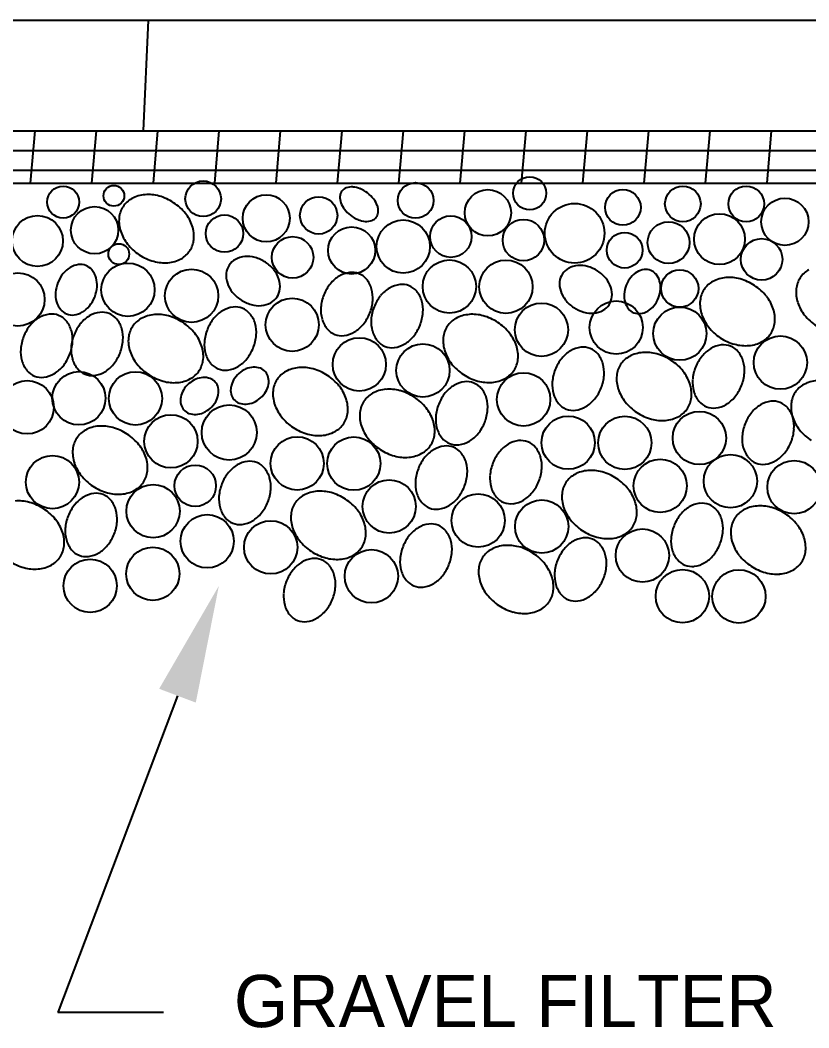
# Paper-space layout 'ESC' of a CAD drawing. Header units: feet, sheet in inches. Extents: x -1.2 to 33.8, y 0.1 to 22.9.
# Drawn here: x 21.554 to 22.398, y 5.142 to 6.221 of the extents above; entities that cross this region are included whole.
import ezdxf

# ---------------------------------------------------------------- set-up
doc = ezdxf.new("R2010")
doc.units = ezdxf.units.FT
doc.header["$MEASUREMENT"] = 0
doc.layers.add('TBLK', color=7, linetype='Continuous')
doc.styles.add('LEROY', font='leroy.shx')

# ---------------------------------------------------------------- blocks, each defined once
blk = doc.blocks.new('ESC DET')
at = {"layer": 'TBLK'}
for p, q in [((21.9986, 6.7294), (25.4878, 6.7294)), ((23.3386, 6.6108), (23.3439, 6.7294)), ((21.9749, 6.6108), (25.5114, 6.6108)), ((23.2178, 6.555), (23.2227, 6.6108)), ((23.2835, 6.555), (23.2884, 6.6108)), ((23.3492, 6.555), (23.354, 6.6108)), ((23.4148, 6.555), (23.4197, 6.6108)), ((23.4805, 6.555), (23.4854, 6.6108)), ((23.5462, 6.555), (23.5511, 6.6108)), ((23.6118, 6.555), (23.6167, 6.6108)), ((23.6775, 6.555), (23.6824, 6.6108)), ((23.7432, 6.555), (23.7481, 6.6108)), ((23.8089, 6.555), (23.8138, 6.6108)), ((23.8745, 6.555), (23.8794, 6.6108)), ((23.9402, 6.555), (23.9451, 6.6108)), ((24.0059, 6.555), (24.0108, 6.6108)), ((21.9712, 6.5898), (25.5151, 6.5898)), ((21.9675, 6.5689), (25.5188, 6.5689)), ((21.9651, 6.555), (25.5213, 6.555)), ((23.375, 6.0064), (23.2471, 5.6674)), ((23.3599, 5.6674), (23.2471, 5.6674))]:
    blk.add_line(p, q, dxfattribs=at)
for centre, radius in [((23.4025, 6.5382), 0.0191), ((23.7519, 6.5441), 0.0177), ((23.2527, 6.5347), 0.0171), ((23.3069, 6.5414), 0.0111), ((23.6298, 6.5364), 0.0191), ((23.7072, 6.5233), 0.0248), ((23.8516, 6.529), 0.0191), ((23.9158, 6.5327), 0.0191), ((23.9836, 6.5327), 0.0191), ((23.47, 6.5173), 0.0252), ((23.5261, 6.5204), 0.02), ((24.025, 6.5136), 0.0253), ((23.2863, 6.5046), 0.0253), ((23.8, 6.5013), 0.0319), ((23.2252, 6.4931), 0.0272), ((23.4253, 6.501), 0.02), ((23.6166, 6.4871), 0.0285), ((23.6675, 6.4977), 0.0222), ((23.7452, 6.494), 0.0222), ((23.955, 6.495), 0.0272), ((23.5614, 6.4829), 0.0252), ((23.9005, 6.4913), 0.0224), ((23.4982, 6.4755), 0.0222), ((23.8535, 6.4832), 0.0191), ((24.0001, 6.4734), 0.0222), ((23.3122, 6.479), 0.0111), ((23.666, 6.4443), 0.0285), ((23.7265, 6.4441), 0.0285), ((23.322, 6.4409), 0.0285), ((23.3901, 6.4344), 0.0285), ((23.9125, 6.4422), 0.02), ((23.2043, 6.4305), 0.0285), ((23.4978, 6.4034), 0.0285), ((23.8445, 6.4004), 0.0285), ((23.7645, 6.3981), 0.0285), ((23.9126, 6.3939), 0.0285), ((23.5696, 6.361), 0.0285), ((24.0202, 6.3629), 0.0285), ((23.6377, 6.3545), 0.0285), ((23.2695, 6.3247), 0.0285), ((23.33, 6.3246), 0.0285), ((23.2142, 6.3151), 0.0285), ((23.7454, 6.3235), 0.0285), ((23.4304, 6.2881), 0.0295), ((23.9335, 6.2822), 0.0285), ((23.368, 6.2786), 0.0285), ((23.7931, 6.2772), 0.0285), ((23.8537, 6.277), 0.0285), ((23.5031, 6.255), 0.0285), ((23.5637, 6.2548), 0.0285), ((23.2412, 6.235), 0.0285), ((23.8916, 6.231), 0.0285), ((23.9667, 6.236), 0.0285), ((24.0348, 6.2296), 0.0285), ((23.394, 6.2311), 0.0222), ((23.6016, 6.2089), 0.0285), ((23.3489, 6.2039), 0.0285), ((23.6968, 6.1939), 0.0285), ((23.7648, 6.1874), 0.0285), ((23.4068, 6.1717), 0.0285), ((23.4748, 6.1652), 0.0285), ((23.8725, 6.1564), 0.0285), ((23.3486, 6.1369), 0.0285), ((23.5825, 6.1342), 0.0285), ((23.2816, 6.124), 0.0285), ((23.9153, 6.1129), 0.0285), ((23.9758, 6.1127), 0.0285)]:
    blk.add_circle(centre, radius, dxfattribs=at)
for centre, radius, start, end in [((23.5589, 6.5404), 0.01, 142.7274, 175.2468), ((23.5589, 6.5404), 0.01, 110.208, 142.7274), ((23.5614, 6.5334), 0.0175, 85.7391, 110.208), ((23.5609, 6.5258), 0.0251, 67.7896, 85.7391), ((23.5569, 6.5162), 0.0355, 52.7274, 67.7896), ((23.3387, 6.5153), 0.0263, 118.6246, 146.5917), ((23.3431, 6.5074), 0.0353, 94.5496, 118.6246), ((23.3437, 6.499), 0.0437, 74.4989, 94.5496), ((23.3408, 6.4884), 0.0547, 56.5917, 74.4989), ((23.5663, 6.5398), 0.0175, 175.2468, 199.7156), ((23.5569, 6.5162), 0.0355, 37.6651, 52.7274), ((23.5652, 6.5226), 0.0251, 19.7156, 37.6651), ((23.3387, 6.5153), 0.0263, 146.5917, 174.5588), ((23.3408, 6.4884), 0.0547, 38.6845, 56.5917), ((23.5735, 6.5424), 0.0251, 199.7156, 217.6651), ((23.5817, 6.5488), 0.0355, 217.6651, 232.7274), ((23.5724, 6.5251), 0.0175, 355.2468, 19.7156), ((23.3477, 6.5144), 0.0353, 174.5588, 198.6338), ((23.3494, 6.4953), 0.0437, 18.6338, 38.6845), ((23.5817, 6.5488), 0.0355, 232.7274, 247.7896), ((23.5778, 6.5391), 0.0251, 247.7896, 265.7391), ((23.5772, 6.5315), 0.0175, 265.7391, 290.208), ((23.5798, 6.5245), 0.01, 290.208, 322.7274), ((23.5798, 6.5245), 0.01, 322.7274, 355.2468), ((23.3573, 6.4979), 0.0353, 354.5588, 18.6338), ((23.3557, 6.5171), 0.0437, 198.6338, 218.6845), ((23.3663, 6.4971), 0.0263, 326.5917, 354.5588), ((23.3642, 6.524), 0.0547, 218.6845, 236.5917), ((23.3663, 6.4971), 0.0263, 298.6246, 326.5917), ((23.3642, 6.524), 0.0547, 236.5917, 254.4989), ((23.3613, 6.5134), 0.0437, 254.4989, 274.5496), ((23.362, 6.505), 0.0353, 274.5496, 298.6246), ((23.446, 6.4567), 0.0189, 118.6246, 146.5917), ((23.4491, 6.451), 0.0254, 94.5496, 118.6246), ((23.4496, 6.445), 0.0315, 74.4989, 94.5496), ((23.4475, 6.4374), 0.0394, 56.5917, 74.4989), ((23.275, 6.4402), 0.0287, 121.1501, 140.8811), ((23.2718, 6.4453), 0.0226, 96.9668, 121.1501), ((23.2711, 6.4517), 0.0162, 68.3117, 96.9668), ((23.2711, 6.4517), 0.0162, 39.6566, 68.3117), ((23.2661, 6.4476), 0.0226, 15.4734, 39.6566), ((23.446, 6.4567), 0.0189, 146.5917, 174.5588), ((23.4475, 6.4374), 0.0394, 38.6845, 56.5917), ((23.4536, 6.4423), 0.0315, 18.6338, 38.6845), ((23.8023, 6.4477), 0.0184, 118.6246, 146.5917), ((23.8053, 6.4421), 0.0247, 94.5496, 118.6246), ((23.8057, 6.4363), 0.0306, 74.4989, 94.5496), ((23.8037, 6.4289), 0.0383, 56.5917, 74.4989), ((23.8037, 6.4289), 0.0383, 38.6845, 56.5917), ((23.8769, 6.4428), 0.0198, 96.9668, 121.1501), ((23.8762, 6.4484), 0.0142, 68.3117, 96.9668), ((23.8762, 6.4484), 0.0142, 39.6566, 68.3117), ((24.0633, 6.4392), 0.0263, 118.6246, 146.5917), ((23.2812, 6.4351), 0.0367, 140.8811, 158.3117), ((23.2603, 6.446), 0.0287, 355.7424, 15.4734), ((23.4525, 6.4561), 0.0254, 174.5588, 198.6338), ((23.4594, 6.4442), 0.0254, 354.5588, 18.6338), ((23.5665, 6.4247), 0.0359, 121.1501, 140.8811), ((23.5626, 6.4312), 0.0283, 96.9668, 121.1501), ((23.5616, 6.4392), 0.0203, 68.3117, 96.9668), ((23.5616, 6.4392), 0.0203, 39.6566, 68.3117), ((23.5555, 6.4341), 0.0283, 15.4734, 39.6566), ((23.8085, 6.4471), 0.0247, 174.5588, 198.6338), ((23.8023, 6.4477), 0.0184, 146.5917, 174.5588), ((23.8097, 6.4337), 0.0306, 18.6338, 38.6845), ((23.8851, 6.4339), 0.0321, 140.8811, 158.3117), ((23.8796, 6.4383), 0.0251, 121.1501, 140.8811), ((23.8719, 6.4448), 0.0198, 15.4734, 39.6566), ((23.8668, 6.4434), 0.0251, 355.7424, 15.4734), ((23.9605, 6.4266), 0.0263, 118.6246, 146.5917), ((23.9648, 6.4187), 0.0353, 94.5496, 118.6246), ((23.9654, 6.4103), 0.0437, 74.4989, 94.5496), ((23.9625, 6.3997), 0.0547, 56.5917, 74.4989), ((24.0633, 6.4392), 0.0263, 146.5917, 174.5588), ((23.2812, 6.4351), 0.0367, 158.3117, 175.7424), ((23.2523, 6.4466), 0.0367, 338.3117, 355.7424), ((23.4582, 6.458), 0.0315, 198.6338, 218.6845), ((23.4658, 6.4436), 0.0189, 326.5917, 354.5588), ((23.5743, 6.4184), 0.0459, 140.8811, 158.3117), ((23.5481, 6.432), 0.0359, 355.7424, 15.4734), ((23.6203, 6.4119), 0.0359, 121.1501, 140.8811), ((23.6164, 6.4183), 0.0283, 96.9668, 121.1501), ((23.6154, 6.4263), 0.0203, 68.3117, 96.9668), ((23.6154, 6.4263), 0.0203, 39.6566, 68.3117), ((23.6092, 6.4212), 0.0283, 15.4734, 39.6566), ((23.8141, 6.449), 0.0306, 198.6338, 218.6845), ((23.8153, 6.4356), 0.0247, 354.5588, 18.6338), ((23.8851, 6.4339), 0.0321, 158.3117, 175.7424), ((23.8598, 6.4439), 0.0321, 338.3117, 355.7424), ((23.9605, 6.4266), 0.0263, 146.5917, 174.5588), ((23.9625, 6.3997), 0.0547, 38.6845, 56.5917), ((24.0722, 6.4384), 0.0353, 174.5588, 198.6338), ((23.2732, 6.4357), 0.0287, 175.7424, 195.4734), ((23.2674, 6.4341), 0.0226, 195.4734, 219.6566), ((23.2523, 6.4466), 0.0367, 320.8811, 338.3117), ((23.4644, 6.463), 0.0394, 218.6845, 236.5917), ((23.4644, 6.463), 0.0394, 236.5917, 254.4989), ((23.4658, 6.4436), 0.0189, 298.6246, 326.5917), ((23.5743, 6.4184), 0.0459, 158.3117, 175.7424), ((23.5382, 6.4328), 0.0459, 338.3117, 355.7424), ((23.628, 6.4055), 0.0459, 140.8811, 158.3117), ((23.6019, 6.4192), 0.0359, 355.7424, 15.4734), ((23.8201, 6.4538), 0.0383, 218.6845, 236.5917), ((23.8215, 6.435), 0.0184, 326.5917, 354.5588), ((23.8781, 6.4344), 0.0251, 175.7424, 195.4734), ((23.8598, 6.4439), 0.0321, 320.8811, 338.3117), ((23.9694, 6.4257), 0.0353, 174.5588, 198.6338), ((23.9711, 6.4065), 0.0437, 18.6338, 38.6845), ((23.2624, 6.43), 0.0162, 219.6566, 248.3117), ((23.2585, 6.4416), 0.0287, 301.1501, 320.8811), ((23.4418, 6.3877), 0.0359, 121.1501, 140.8811), ((23.4379, 6.3942), 0.0283, 96.9668, 121.1501), ((23.4369, 6.4022), 0.0203, 68.3117, 96.9668), ((23.4369, 6.4022), 0.0203, 39.6566, 68.3117), ((23.4623, 6.4553), 0.0315, 254.4989, 274.5496), ((23.4627, 6.4493), 0.0254, 274.5496, 298.6246), ((23.5643, 6.4192), 0.0359, 175.7424, 195.4734), ((23.628, 6.4055), 0.0459, 158.3117, 175.7424), ((23.8201, 6.4538), 0.0383, 236.5917, 254.4989), ((23.8185, 6.4405), 0.0247, 274.5496, 298.6246), ((23.8215, 6.435), 0.0184, 298.6246, 326.5917), ((23.873, 6.433), 0.0198, 195.4734, 219.6566), ((23.8686, 6.4294), 0.0142, 219.6566, 248.3117), ((23.868, 6.435), 0.0198, 276.9668, 301.1501), ((23.8652, 6.4395), 0.0251, 301.1501, 320.8811), ((23.979, 6.4092), 0.0353, 354.5588, 18.6338), ((24.0802, 6.441), 0.0437, 198.6338, 218.6845), ((23.2452, 6.3801), 0.0359, 121.1501, 140.8811), ((23.2413, 6.3866), 0.0283, 96.9668, 121.1501), ((23.2403, 6.3946), 0.0203, 68.3117, 96.9668), ((23.2403, 6.3946), 0.0203, 39.6566, 68.3117), ((23.2342, 6.3895), 0.0283, 15.4734, 39.6566), ((23.2624, 6.43), 0.0162, 248.3117, 276.9668), ((23.2616, 6.4364), 0.0226, 276.9668, 301.1501), ((23.2993, 6.3821), 0.0359, 121.1501, 140.8811), ((23.2953, 6.3886), 0.0283, 96.9668, 121.1501), ((23.2944, 6.3965), 0.0203, 68.3117, 96.9668), ((23.2944, 6.3965), 0.0203, 39.6566, 68.3117), ((23.2882, 6.3914), 0.0283, 15.4734, 39.6566), ((23.3488, 6.387), 0.0263, 118.6246, 146.5917), ((23.3531, 6.3791), 0.0353, 94.5496, 118.6246), ((23.3537, 6.3707), 0.0437, 74.4989, 94.5496), ((23.3508, 6.3601), 0.0547, 56.5917, 74.4989), ((23.4496, 6.3814), 0.0459, 140.8811, 158.3117), ((23.4308, 6.3971), 0.0283, 15.4734, 39.6566), ((23.557, 6.4171), 0.0283, 195.4734, 219.6566), ((23.5382, 6.4328), 0.0459, 320.8811, 338.3117), ((23.6181, 6.4063), 0.0359, 175.7424, 195.4734), ((23.5919, 6.4199), 0.0459, 338.3117, 355.7424), ((23.6856, 6.3872), 0.0263, 118.6246, 146.5917), ((23.6899, 6.3792), 0.0353, 94.5496, 118.6246), ((23.6906, 6.3709), 0.0437, 74.4989, 94.5496), ((23.6876, 6.3603), 0.0547, 56.5917, 74.4989), ((23.8181, 6.4464), 0.0306, 254.4989, 274.5496), ((23.8686, 6.4294), 0.0142, 248.3117, 276.9668), ((23.9774, 6.4284), 0.0437, 198.6338, 218.6845), ((24.0888, 6.4479), 0.0547, 218.6845, 236.5917), ((23.253, 6.3738), 0.0459, 140.8811, 158.3117), ((23.2269, 6.3875), 0.0359, 355.7424, 15.4734), ((23.307, 6.3758), 0.0459, 140.8811, 158.3117), ((23.2809, 6.3894), 0.0359, 355.7424, 15.4734), ((23.3488, 6.387), 0.0263, 146.5917, 174.5588), ((23.3508, 6.3601), 0.0547, 38.6845, 56.5917), ((23.4496, 6.3814), 0.0459, 158.3117, 175.7424), ((23.4235, 6.395), 0.0359, 355.7424, 15.4734), ((23.5508, 6.412), 0.0203, 219.6566, 248.3117), ((23.5499, 6.42), 0.0283, 276.9668, 301.1501), ((23.5459, 6.4265), 0.0359, 301.1501, 320.8811), ((23.6108, 6.4043), 0.0283, 195.4734, 219.6566), ((23.5919, 6.4199), 0.0459, 320.8811, 338.3117), ((23.6856, 6.3872), 0.0263, 146.5917, 174.5588), ((23.6876, 6.3603), 0.0547, 38.6845, 56.5917), ((23.9859, 6.4352), 0.0547, 218.6845, 236.5917), ((23.988, 6.4084), 0.0263, 326.5917, 354.5588), ((23.253, 6.3738), 0.0459, 158.3117, 175.7424), ((23.2169, 6.3882), 0.0459, 338.3117, 355.7424), ((23.307, 6.3758), 0.0459, 158.3117, 175.7424), ((23.2709, 6.3901), 0.0459, 338.3117, 355.7424), ((23.3577, 6.3861), 0.0353, 174.5588, 198.6338), ((23.3594, 6.367), 0.0437, 18.6338, 38.6845), ((23.4396, 6.3822), 0.0359, 175.7424, 195.4734), ((23.4135, 6.3958), 0.0459, 338.3117, 355.7424), ((23.5508, 6.412), 0.0203, 248.3117, 276.9668), ((23.6046, 6.3991), 0.0203, 219.6566, 248.3117), ((23.5997, 6.4136), 0.0359, 301.1501, 320.8811), ((23.6946, 6.3863), 0.0353, 174.5588, 198.6338), ((23.6962, 6.3671), 0.0437, 18.6338, 38.6845), ((23.9859, 6.4352), 0.0547, 236.5917, 254.4989), ((23.9837, 6.4163), 0.0353, 274.5496, 298.6246), ((23.988, 6.4084), 0.0263, 298.6246, 326.5917), ((23.243, 6.3746), 0.0359, 175.7424, 195.4734), ((23.2971, 6.3765), 0.0359, 175.7424, 195.4734), ((23.3657, 6.3888), 0.0437, 198.6338, 218.6845), ((23.3674, 6.3697), 0.0353, 354.5588, 18.6338), ((23.4135, 6.3958), 0.0459, 320.8811, 338.3117), ((23.6046, 6.3991), 0.0203, 248.3117, 276.9668), ((23.6036, 6.4071), 0.0283, 276.9668, 301.1501), ((23.7025, 6.389), 0.0437, 198.6338, 218.6845), ((23.7042, 6.3698), 0.0353, 354.5588, 18.6338), ((23.8141, 6.3448), 0.0359, 121.1501, 140.8811), ((23.8102, 6.3513), 0.0283, 96.9668, 121.1501), ((23.8092, 6.3592), 0.0203, 68.3117, 96.9668), ((23.8092, 6.3592), 0.0203, 39.6566, 68.3117), ((23.9643, 6.3472), 0.0359, 121.1501, 140.8811), ((23.9604, 6.3537), 0.0283, 96.9668, 121.1501), ((23.9594, 6.3616), 0.0203, 68.3117, 96.9668), ((23.9594, 6.3616), 0.0203, 39.6566, 68.3117), ((23.983, 6.4247), 0.0437, 254.4989, 274.5496), ((23.9532, 6.3565), 0.0283, 15.4734, 39.6566), ((23.2357, 6.3726), 0.0283, 195.4734, 219.6566), ((23.2169, 6.3882), 0.0459, 320.8811, 338.3117), ((23.2897, 6.3745), 0.0283, 195.4734, 219.6566), ((23.2709, 6.3901), 0.0459, 320.8811, 338.3117), ((23.3763, 6.3688), 0.0263, 326.5917, 354.5588), ((23.4323, 6.3801), 0.0283, 195.4734, 219.6566), ((23.4212, 6.3895), 0.0359, 301.1501, 320.8811), ((23.7131, 6.369), 0.0263, 326.5917, 354.5588), ((23.8219, 6.3385), 0.0459, 140.8811, 158.3117), ((23.8031, 6.3541), 0.0283, 15.4734, 39.6566), ((23.8712, 6.3464), 0.0263, 118.6246, 146.5917), ((23.8755, 6.3385), 0.0353, 94.5496, 118.6246), ((23.8762, 6.3301), 0.0437, 74.4989, 94.5496), ((23.8733, 6.3196), 0.0547, 56.5917, 74.4989), ((23.8733, 6.3196), 0.0547, 38.6845, 56.5917), ((23.972, 6.3409), 0.0459, 140.8811, 158.3117), ((23.9459, 6.3545), 0.0359, 355.7424, 15.4734), ((23.2295, 6.3674), 0.0203, 219.6566, 248.3117), ((23.2246, 6.3819), 0.0359, 301.1501, 320.8811), ((23.2836, 6.3694), 0.0203, 219.6566, 248.3117), ((23.2826, 6.3773), 0.0283, 276.9668, 301.1501), ((23.2787, 6.3838), 0.0359, 301.1501, 320.8811), ((23.3743, 6.3957), 0.0547, 218.6845, 236.5917), ((23.3763, 6.3688), 0.0263, 298.6246, 326.5917), ((23.4261, 6.375), 0.0203, 219.6566, 248.3117), ((23.4261, 6.375), 0.0203, 248.3117, 276.9668), ((23.4252, 6.383), 0.0283, 276.9668, 301.1501), ((23.4597, 6.3298), 0.0286, 113.4611, 131.3663), ((23.4574, 6.3351), 0.0229, 93.4117, 113.4611), ((23.4572, 6.3395), 0.0185, 69.3362, 93.4117), ((23.4588, 6.3439), 0.0138, 41.3663, 69.3362), ((23.4588, 6.3439), 0.0138, 13.3964, 41.3663), ((23.5035, 6.3303), 0.0263, 118.6246, 146.5917), ((23.5078, 6.3224), 0.0353, 94.5496, 118.6246), ((23.5084, 6.3141), 0.0437, 74.4989, 94.5496), ((23.5055, 6.3035), 0.0547, 56.5917, 74.4989), ((23.7111, 6.3958), 0.0547, 218.6845, 236.5917), ((23.7131, 6.369), 0.0263, 298.6246, 326.5917), ((23.8219, 6.3385), 0.0459, 158.3117, 175.7424), ((23.7957, 6.3521), 0.0359, 355.7424, 15.4734), ((23.8712, 6.3464), 0.0263, 146.5917, 174.5588), ((23.8818, 6.3264), 0.0437, 18.6338, 38.6845), ((23.972, 6.3409), 0.0459, 158.3117, 175.7424), ((23.2295, 6.3674), 0.0203, 248.3117, 276.9668), ((23.2286, 6.3754), 0.0283, 276.9668, 301.1501), ((23.2836, 6.3694), 0.0203, 248.3117, 276.9668), ((23.3743, 6.3957), 0.0547, 236.5917, 254.4989), ((23.3713, 6.3851), 0.0437, 254.4989, 274.5496), ((23.372, 6.3767), 0.0353, 274.5496, 298.6246), ((23.406, 6.3189), 0.0286, 113.4611, 131.3663), ((23.4037, 6.3241), 0.0229, 93.4117, 113.4611), ((23.4034, 6.3285), 0.0185, 69.3362, 93.4117), ((23.4051, 6.333), 0.0138, 41.3663, 69.3362), ((23.4051, 6.333), 0.0138, 13.3964, 41.3663), ((23.4548, 6.3327), 0.0229, 149.2715, 169.3209), ((23.4597, 6.3298), 0.0286, 131.3663, 149.2715), ((23.4542, 6.3428), 0.0185, 349.3209, 13.3964), ((23.5035, 6.3303), 0.0263, 146.5917, 174.5588), ((23.5055, 6.3035), 0.0547, 38.6845, 56.5917), ((23.6855, 6.3143), 0.0283, 96.9668, 121.1501), ((23.7111, 6.3958), 0.0547, 236.5917, 254.4989), ((23.6845, 6.3222), 0.0203, 68.3117, 96.9668), ((23.7082, 6.3853), 0.0437, 254.4989, 274.5496), ((23.7088, 6.3769), 0.0353, 274.5496, 298.6246), ((23.8119, 6.3392), 0.0359, 175.7424, 195.4734), ((23.7858, 6.3528), 0.0459, 338.3117, 355.7424), ((23.8802, 6.3456), 0.0353, 174.5588, 198.6338), ((23.9621, 6.3416), 0.0359, 175.7424, 195.4734), ((23.9359, 6.3552), 0.0459, 338.3117, 355.7424), ((24.0622, 6.3085), 0.0353, 94.5496, 118.6246), ((23.4011, 6.3218), 0.0229, 149.2715, 169.3209), ((23.406, 6.3189), 0.0286, 131.3663, 149.2715), ((23.4005, 6.3319), 0.0185, 349.3209, 13.3964), ((23.4504, 6.3335), 0.0185, 169.3209, 193.3964), ((23.445, 6.3465), 0.0286, 311.3663, 329.2715), ((23.4499, 6.3436), 0.0229, 329.2715, 349.3209), ((23.5124, 6.3295), 0.0353, 174.5588, 198.6338), ((23.5141, 6.3103), 0.0437, 18.6338, 38.6845), ((23.6007, 6.2991), 0.0353, 94.5496, 118.6246), ((23.6014, 6.2907), 0.0437, 74.4989, 94.5496), ((23.5984, 6.2802), 0.0547, 56.5917, 74.4989), ((23.6894, 6.3078), 0.0359, 121.1501, 140.8811), ((23.6845, 6.3222), 0.0203, 39.6566, 68.3117), ((23.6784, 6.3171), 0.0283, 15.4734, 39.6566), ((23.7858, 6.3528), 0.0459, 320.8811, 338.3117), ((23.8882, 6.3483), 0.0437, 198.6338, 218.6845), ((23.8898, 6.3291), 0.0353, 354.5588, 18.6338), ((23.9548, 6.3396), 0.0283, 195.4734, 219.6566), ((23.9359, 6.3552), 0.0459, 320.8811, 338.3117), ((24.0579, 6.3164), 0.0263, 146.5917, 174.5588), ((24.0579, 6.3164), 0.0263, 118.6246, 146.5917), ((23.3967, 6.3226), 0.0185, 169.3209, 193.3964), ((23.3913, 6.3356), 0.0286, 311.3663, 329.2715), ((23.3962, 6.3327), 0.0229, 329.2715, 349.3209), ((23.4458, 6.3325), 0.0138, 193.3964, 221.3663), ((23.4458, 6.3325), 0.0138, 221.3663, 249.3362), ((23.4472, 6.3413), 0.0229, 273.4117, 293.4611), ((23.445, 6.3465), 0.0286, 293.4611, 311.3663), ((23.522, 6.313), 0.0353, 354.5588, 18.6338), ((23.5964, 6.307), 0.0263, 146.5917, 174.5588), ((23.5964, 6.307), 0.0263, 118.6246, 146.5917), ((23.5984, 6.2802), 0.0547, 38.6845, 56.5917), ((23.6972, 6.3015), 0.0459, 140.8811, 158.3117), ((23.6711, 6.3151), 0.0359, 355.7424, 15.4734), ((23.8046, 6.3372), 0.0283, 195.4734, 219.6566), ((23.7935, 6.3465), 0.0359, 301.1501, 320.8811), ((23.8967, 6.3551), 0.0547, 218.6845, 236.5917), ((23.8988, 6.3283), 0.0263, 326.5917, 354.5588), ((23.9486, 6.3345), 0.0203, 219.6566, 248.3117), ((23.9437, 6.3489), 0.0359, 301.1501, 320.8811), ((24.0134, 6.2934), 0.0283, 96.9668, 121.1501), ((24.0124, 6.3014), 0.0203, 68.3117, 96.9668), ((24.0124, 6.3014), 0.0203, 39.6566, 68.3117), ((23.3921, 6.3215), 0.0138, 193.3964, 221.3663), ((23.3921, 6.3215), 0.0138, 221.3663, 249.3362), ((23.3935, 6.3303), 0.0229, 273.4117, 293.4611), ((23.3913, 6.3356), 0.0286, 293.4611, 311.3663), ((23.4475, 6.3369), 0.0185, 249.3362, 273.4117), ((23.5204, 6.3322), 0.0437, 198.6338, 218.6845), ((23.531, 6.3122), 0.0263, 326.5917, 354.5588), ((23.6053, 6.3062), 0.0353, 174.5588, 198.6338), ((23.607, 6.287), 0.0437, 18.6338, 38.6845), ((23.6972, 6.3015), 0.0459, 158.3117, 175.7424), ((23.6611, 6.3158), 0.0459, 338.3117, 355.7424), ((23.7984, 6.3321), 0.0203, 219.6566, 248.3117), ((23.7984, 6.3321), 0.0203, 248.3117, 276.9668), ((23.7975, 6.34), 0.0283, 276.9668, 301.1501), ((23.8967, 6.3551), 0.0547, 236.5917, 254.4989), ((23.8988, 6.3283), 0.0263, 298.6246, 326.5917), ((23.9486, 6.3345), 0.0203, 248.3117, 276.9668), ((23.9476, 6.3424), 0.0283, 276.9668, 301.1501), ((24.0251, 6.2806), 0.0459, 140.8811, 158.3117), ((24.0173, 6.2869), 0.0359, 121.1501, 140.8811), ((24.0063, 6.2963), 0.0283, 15.4734, 39.6566), ((24.0669, 6.3155), 0.0353, 174.5588, 198.6338), ((23.3938, 6.3259), 0.0185, 249.3362, 273.4117), ((23.529, 6.339), 0.0547, 218.6845, 236.5917), ((23.615, 6.2897), 0.0353, 354.5588, 18.6338), ((23.6872, 6.3022), 0.0359, 175.7424, 195.4734), ((23.6611, 6.3158), 0.0459, 320.8811, 338.3117), ((23.8938, 6.3445), 0.0437, 254.4989, 274.5496), ((23.8945, 6.3362), 0.0353, 274.5496, 298.6246), ((24.0748, 6.3182), 0.0437, 198.6338, 218.6845), ((23.9989, 6.2943), 0.0359, 355.7424, 15.4734), ((23.2891, 6.2676), 0.0263, 118.6246, 146.5917), ((23.2934, 6.2597), 0.0353, 94.5496, 118.6246), ((23.2941, 6.2513), 0.0437, 74.4989, 94.5496), ((23.2911, 6.2407), 0.0547, 56.5917, 74.4989), ((23.529, 6.339), 0.0547, 236.5917, 254.4989), ((23.5267, 6.3201), 0.0353, 274.5496, 298.6246), ((23.531, 6.3122), 0.0263, 298.6246, 326.5917), ((23.6133, 6.3089), 0.0437, 198.6338, 218.6845), ((23.6799, 6.3002), 0.0283, 195.4734, 219.6566), ((24.0251, 6.2806), 0.0459, 158.3117, 175.7424), ((23.989, 6.295), 0.0459, 338.3117, 355.7424), ((24.0834, 6.3251), 0.0547, 218.6845, 236.5917), ((23.2891, 6.2676), 0.0263, 146.5917, 174.5588), ((23.2911, 6.2407), 0.0547, 38.6845, 56.5917), ((23.526, 6.3285), 0.0437, 254.4989, 274.5496), ((23.6219, 6.3157), 0.0547, 218.6845, 236.5917), ((23.6239, 6.2889), 0.0263, 326.5917, 354.5588), ((23.6737, 6.2951), 0.0203, 219.6566, 248.3117), ((23.6728, 6.303), 0.0283, 276.9668, 301.1501), ((23.6688, 6.3095), 0.0359, 301.1501, 320.8811), ((23.7435, 6.2513), 0.0283, 96.9668, 121.1501), ((23.7425, 6.2592), 0.0203, 68.3117, 96.9668), ((23.7425, 6.2592), 0.0203, 39.6566, 68.3117), ((24.0151, 6.2814), 0.0359, 175.7424, 195.4734), ((23.989, 6.295), 0.0459, 320.8811, 338.3117), ((23.2981, 6.2667), 0.0353, 174.5588, 198.6338), ((23.2997, 6.2476), 0.0437, 18.6338, 38.6845), ((23.6219, 6.3157), 0.0547, 236.5917, 254.4989), ((23.6239, 6.2889), 0.0263, 298.6246, 326.5917), ((23.6677, 6.239), 0.0359, 121.1501, 140.8811), ((23.6637, 6.2454), 0.0283, 96.9668, 121.1501), ((23.6628, 6.2534), 0.0203, 68.3117, 96.9668), ((23.6737, 6.2951), 0.0203, 248.3117, 276.9668), ((23.6628, 6.2534), 0.0203, 39.6566, 68.3117), ((23.6566, 6.2483), 0.0283, 15.4734, 39.6566), ((23.7552, 6.2385), 0.0459, 140.8811, 158.3117), ((23.7474, 6.2448), 0.0359, 121.1501, 140.8811), ((23.7364, 6.2541), 0.0283, 15.4734, 39.6566), ((24.0078, 6.2794), 0.0283, 195.4734, 219.6566), ((23.9967, 6.2887), 0.0359, 301.1501, 320.8811), ((23.306, 6.2694), 0.0437, 198.6338, 218.6845), ((23.3077, 6.2503), 0.0353, 354.5588, 18.6338), ((23.4535, 6.2291), 0.0283, 96.9668, 121.1501), ((23.4525, 6.237), 0.0203, 68.3117, 96.9668), ((23.4525, 6.237), 0.0203, 39.6566, 68.3117), ((23.6189, 6.3051), 0.0437, 254.4989, 274.5496), ((23.6196, 6.2968), 0.0353, 274.5496, 298.6246), ((23.6754, 6.2326), 0.0459, 140.8811, 158.3117), ((23.6493, 6.2463), 0.0359, 355.7424, 15.4734), ((23.7552, 6.2385), 0.0459, 158.3117, 175.7424), ((23.729, 6.2521), 0.0359, 355.7424, 15.4734), ((24.0016, 6.2742), 0.0203, 219.6566, 248.3117), ((24.0016, 6.2742), 0.0203, 248.3117, 276.9668), ((24.0007, 6.2822), 0.0283, 276.9668, 301.1501), ((23.3166, 6.2494), 0.0263, 326.5917, 354.5588), ((23.4652, 6.2163), 0.0459, 140.8811, 158.3117), ((23.4574, 6.2226), 0.0359, 121.1501, 140.8811), ((23.4464, 6.2319), 0.0283, 15.4734, 39.6566), ((23.6754, 6.2326), 0.0459, 158.3117, 175.7424), ((23.7191, 6.2528), 0.0459, 338.3117, 355.7424), ((23.817, 6.2122), 0.0353, 94.5496, 118.6246), ((23.8177, 6.2038), 0.0437, 74.4989, 94.5496), ((23.8148, 6.1932), 0.0547, 56.5917, 74.4989), ((23.3146, 6.2763), 0.0547, 218.6845, 236.5917), ((23.3166, 6.2494), 0.0263, 298.6246, 326.5917), ((23.439, 6.2299), 0.0359, 355.7424, 15.4734), ((23.6655, 6.2334), 0.0359, 175.7424, 195.4734), ((23.6393, 6.247), 0.0459, 338.3117, 355.7424), ((23.7452, 6.2392), 0.0359, 175.7424, 195.4734), ((23.7191, 6.2528), 0.0459, 320.8811, 338.3117), ((23.8127, 6.2201), 0.0263, 146.5917, 174.5588), ((23.8127, 6.2201), 0.0263, 118.6246, 146.5917), ((23.8148, 6.1932), 0.0547, 38.6845, 56.5917), ((23.3146, 6.2763), 0.0547, 236.5917, 254.4989), ((23.288, 6.2027), 0.0203, 68.3117, 96.9668), ((23.3117, 6.2657), 0.0437, 254.4989, 274.5496), ((23.3123, 6.2573), 0.0353, 274.5496, 298.6246), ((23.4652, 6.2163), 0.0459, 158.3117, 175.7424), ((23.4291, 6.2306), 0.0459, 338.3117, 355.7424), ((23.527, 6.19), 0.0353, 94.5496, 118.6246), ((23.5277, 6.1816), 0.0437, 74.4989, 94.5496), ((23.5248, 6.171), 0.0547, 56.5917, 74.4989), ((23.6581, 6.2314), 0.0283, 195.4734, 219.6566), ((23.6393, 6.247), 0.0459, 320.8811, 338.3117), ((23.7379, 6.2372), 0.0283, 195.4734, 219.6566), ((23.7268, 6.2465), 0.0359, 301.1501, 320.8811), ((23.8233, 6.2001), 0.0437, 18.6338, 38.6845), ((23.2048, 6.1712), 0.0437, 74.4989, 94.5496), ((23.2019, 6.1606), 0.0547, 56.5917, 74.4989), ((23.2929, 6.1882), 0.0359, 121.1501, 140.8811), ((23.289, 6.1947), 0.0283, 96.9668, 121.1501), ((23.288, 6.2027), 0.0203, 39.6566, 68.3117), ((23.2819, 6.1976), 0.0283, 15.4734, 39.6566), ((23.4552, 6.217), 0.0359, 175.7424, 195.4734), ((23.4291, 6.2306), 0.0459, 320.8811, 338.3117), ((23.5227, 6.1979), 0.0263, 146.5917, 174.5588), ((23.5227, 6.1979), 0.0263, 118.6246, 146.5917), ((23.5248, 6.171), 0.0547, 38.6845, 56.5917), ((23.652, 6.2262), 0.0203, 219.6566, 248.3117), ((23.6471, 6.2407), 0.0359, 301.1501, 320.8811), ((23.7317, 6.2321), 0.0203, 219.6566, 248.3117), ((23.7317, 6.2321), 0.0203, 248.3117, 276.9668), ((23.7308, 6.24), 0.0283, 276.9668, 301.1501), ((23.8217, 6.2192), 0.0353, 174.5588, 198.6338), ((23.8313, 6.2027), 0.0353, 354.5588, 18.6338), ((23.9373, 6.1842), 0.0283, 96.9668, 121.1501), ((23.9364, 6.1921), 0.0203, 68.3117, 96.9668), ((23.2019, 6.1606), 0.0547, 38.6845, 56.5917), ((23.3007, 6.1819), 0.0459, 140.8811, 158.3117), ((23.2745, 6.1956), 0.0359, 355.7424, 15.4734), ((23.4479, 6.215), 0.0283, 195.4734, 219.6566), ((23.4368, 6.2243), 0.0359, 301.1501, 320.8811), ((23.5333, 6.1779), 0.0437, 18.6338, 38.6845), ((23.652, 6.2262), 0.0203, 248.3117, 276.9668), ((23.651, 6.2342), 0.0283, 276.9668, 301.1501), ((23.8297, 6.2219), 0.0437, 198.6338, 218.6845), ((23.9413, 6.1777), 0.0359, 121.1501, 140.8811), ((23.9364, 6.1921), 0.0203, 39.6566, 68.3117), ((23.9302, 6.187), 0.0283, 15.4734, 39.6566), ((23.9934, 6.1821), 0.0263, 118.6246, 146.5917), ((23.9977, 6.1742), 0.0353, 94.5496, 118.6246), ((23.9984, 6.1658), 0.0437, 74.4989, 94.5496), ((23.9955, 6.1553), 0.0547, 56.5917, 74.4989), ((23.2105, 6.1675), 0.0437, 18.6338, 38.6845), ((23.3007, 6.1819), 0.0459, 158.3117, 175.7424), ((23.2646, 6.1963), 0.0459, 338.3117, 355.7424), ((23.4417, 6.2099), 0.0203, 219.6566, 248.3117), ((23.4417, 6.2099), 0.0203, 248.3117, 276.9668), ((23.4408, 6.2178), 0.0283, 276.9668, 301.1501), ((23.5317, 6.197), 0.0353, 174.5588, 198.6338), ((23.5413, 6.1806), 0.0353, 354.5588, 18.6338), ((23.8382, 6.2288), 0.0547, 218.6845, 236.5917), ((23.8403, 6.2019), 0.0263, 326.5917, 354.5588), ((23.949, 6.1714), 0.0459, 140.8811, 158.3117), ((23.9229, 6.185), 0.0359, 355.7424, 15.4734), ((23.9934, 6.1821), 0.0263, 146.5917, 174.5588), ((23.9955, 6.1553), 0.0547, 38.6845, 56.5917), ((23.2185, 6.1702), 0.0353, 354.5588, 18.6338), ((23.2907, 6.1827), 0.0359, 175.7424, 195.4734), ((23.5397, 6.1997), 0.0437, 198.6338, 218.6845), ((23.6513, 6.1555), 0.0359, 121.1501, 140.8811), ((23.6473, 6.162), 0.0283, 96.9668, 121.1501), ((23.6464, 6.17), 0.0203, 68.3117, 96.9668), ((23.6464, 6.17), 0.0203, 39.6566, 68.3117), ((23.6402, 6.1648), 0.0283, 15.4734, 39.6566), ((23.8382, 6.2288), 0.0547, 236.5917, 254.4989), ((23.8403, 6.2019), 0.0263, 298.6246, 326.5917), ((23.949, 6.1714), 0.0459, 158.3117, 175.7424), ((23.9129, 6.1858), 0.0459, 338.3117, 355.7424), ((24.0024, 6.1813), 0.0353, 174.5588, 198.6338), ((24.004, 6.1621), 0.0437, 18.6338, 38.6845), ((23.2834, 6.1807), 0.0283, 195.4734, 219.6566), ((23.2646, 6.1963), 0.0459, 320.8811, 338.3117), ((23.5482, 6.2066), 0.0547, 218.6845, 236.5917), ((23.5503, 6.1797), 0.0263, 326.5917, 354.5588), ((23.659, 6.1492), 0.0459, 140.8811, 158.3117), ((23.6329, 6.1628), 0.0359, 355.7424, 15.4734), ((23.8166, 6.1407), 0.0359, 121.1501, 140.8811), ((23.8126, 6.1472), 0.0283, 96.9668, 121.1501), ((23.8117, 6.1551), 0.0203, 68.3117, 96.9668), ((23.8117, 6.1551), 0.0203, 39.6566, 68.3117), ((23.8353, 6.2182), 0.0437, 254.4989, 274.5496), ((23.836, 6.2098), 0.0353, 274.5496, 298.6246), ((23.939, 6.1721), 0.0359, 175.7424, 195.4734), ((24.0103, 6.184), 0.0437, 198.6338, 218.6845), ((24.012, 6.1648), 0.0353, 354.5588, 18.6338), ((23.2274, 6.1693), 0.0263, 326.5917, 354.5588), ((23.2772, 6.1755), 0.0203, 219.6566, 248.3117), ((23.2763, 6.1835), 0.0283, 276.9668, 301.1501), ((23.2723, 6.19), 0.0359, 301.1501, 320.8811), ((23.5482, 6.2066), 0.0547, 236.5917, 254.4989), ((23.5503, 6.1797), 0.0263, 298.6246, 326.5917), ((23.659, 6.1492), 0.0459, 158.3117, 175.7424), ((23.6229, 6.1636), 0.0459, 338.3117, 355.7424), ((23.7235, 6.1399), 0.0263, 118.6246, 146.5917), ((23.7278, 6.132), 0.0353, 94.5496, 118.6246), ((23.7285, 6.1236), 0.0437, 74.4989, 94.5496), ((23.7256, 6.1131), 0.0547, 56.5917, 74.4989), ((23.7256, 6.1131), 0.0547, 38.6845, 56.5917), ((23.8243, 6.1344), 0.0459, 140.8811, 158.3117), ((23.8055, 6.15), 0.0283, 15.4734, 39.6566), ((23.9317, 6.1701), 0.0283, 195.4734, 219.6566), ((23.9129, 6.1858), 0.0459, 320.8811, 338.3117), ((24.021, 6.1639), 0.0263, 326.5917, 354.5588), ((23.2254, 6.1962), 0.0547, 236.5917, 254.4989), ((23.2274, 6.1693), 0.0263, 298.6246, 326.5917), ((23.2772, 6.1755), 0.0203, 248.3117, 276.9668), ((23.5266, 6.1185), 0.0359, 121.1501, 140.8811), ((23.5226, 6.125), 0.0283, 96.9668, 121.1501), ((23.5217, 6.133), 0.0203, 68.3117, 96.9668), ((23.5217, 6.133), 0.0203, 39.6566, 68.3117), ((23.5453, 6.196), 0.0437, 254.4989, 274.5496), ((23.546, 6.1876), 0.0353, 274.5496, 298.6246), ((23.649, 6.1499), 0.0359, 175.7424, 195.4734), ((23.7235, 6.1399), 0.0263, 146.5917, 174.5588), ((23.8243, 6.1344), 0.0459, 158.3117, 175.7424), ((23.7982, 6.148), 0.0359, 355.7424, 15.4734), ((23.9256, 6.165), 0.0203, 219.6566, 248.3117), ((23.9246, 6.173), 0.0283, 276.9668, 301.1501), ((23.9207, 6.1794), 0.0359, 301.1501, 320.8811), ((24.0189, 6.1908), 0.0547, 218.6845, 236.5917), ((24.021, 6.1639), 0.0263, 298.6246, 326.5917), ((23.2224, 6.1856), 0.0437, 254.4989, 274.5496), ((23.2231, 6.1772), 0.0353, 274.5496, 298.6246), ((23.5343, 6.1122), 0.0459, 140.8811, 158.3117), ((23.5155, 6.1278), 0.0283, 15.4734, 39.6566), ((23.6417, 6.1479), 0.0283, 195.4734, 219.6566), ((23.6229, 6.1636), 0.0459, 320.8811, 338.3117), ((23.7325, 6.1391), 0.0353, 174.5588, 198.6338), ((23.7341, 6.1199), 0.0437, 18.6338, 38.6845), ((23.8144, 6.1351), 0.0359, 175.7424, 195.4734), ((23.7882, 6.1487), 0.0459, 338.3117, 355.7424), ((23.9256, 6.165), 0.0203, 248.3117, 276.9668), ((24.0189, 6.1908), 0.0547, 236.5917, 254.4989), ((24.016, 6.1802), 0.0437, 254.4989, 274.5496), ((24.0166, 6.1719), 0.0353, 274.5496, 298.6246), ((23.5343, 6.1122), 0.0459, 158.3117, 175.7424), ((23.5082, 6.1258), 0.0359, 355.7424, 15.4734), ((23.6356, 6.1428), 0.0203, 219.6566, 248.3117), ((23.6346, 6.1508), 0.0283, 276.9668, 301.1501), ((23.6307, 6.1573), 0.0359, 301.1501, 320.8811), ((23.7404, 6.1418), 0.0437, 198.6338, 218.6845), ((23.7421, 6.1226), 0.0353, 354.5588, 18.6338), ((23.7882, 6.1487), 0.0459, 320.8811, 338.3117), ((23.5244, 6.1129), 0.0359, 175.7424, 195.4734), ((23.4982, 6.1266), 0.0459, 338.3117, 355.7424), ((23.6356, 6.1428), 0.0203, 248.3117, 276.9668), ((23.751, 6.1218), 0.0263, 326.5917, 354.5588), ((23.807, 6.1331), 0.0283, 195.4734, 219.6566), ((23.8009, 6.128), 0.0203, 219.6566, 248.3117), ((23.796, 6.1424), 0.0359, 301.1501, 320.8811), ((23.4982, 6.1266), 0.0459, 320.8811, 338.3117), ((23.749, 6.1486), 0.0547, 218.6845, 236.5917), ((23.751, 6.1218), 0.0263, 298.6246, 326.5917), ((23.8009, 6.128), 0.0203, 248.3117, 276.9668), ((23.7999, 6.1359), 0.0283, 276.9668, 301.1501), ((23.517, 6.1109), 0.0283, 195.4734, 219.6566), ((23.506, 6.1203), 0.0359, 301.1501, 320.8811), ((23.749, 6.1486), 0.0547, 236.5917, 254.4989), ((23.7461, 6.1381), 0.0437, 254.4989, 274.5496), ((23.7467, 6.1297), 0.0353, 274.5496, 298.6246), ((23.5109, 6.1058), 0.0203, 219.6566, 248.3117), ((23.5109, 6.1058), 0.0203, 248.3117, 276.9668), ((23.5099, 6.1138), 0.0283, 276.9668, 301.1501)]:
    blk.add_arc(centre, radius, start, end, dxfattribs=at)
blk.add_solid([(23.3554, 6.0138), (23.3946, 5.999), (23.4193, 6.124)], dxfattribs=at)
at = {"layer": 'TBLK', "style": 'LEROY'}
blk.add_text('GRAVEL FILTER', height=0.055828, dxfattribs=at).set_placement((23.4354, 5.6517))

psp = doc.layouts.new('ESC')

# ---------------------------------------------------------------- block references
psp.add_blockref('ESC DET', (-1.6527, -0.5087))

doc.saveas('drawing.dxf')
